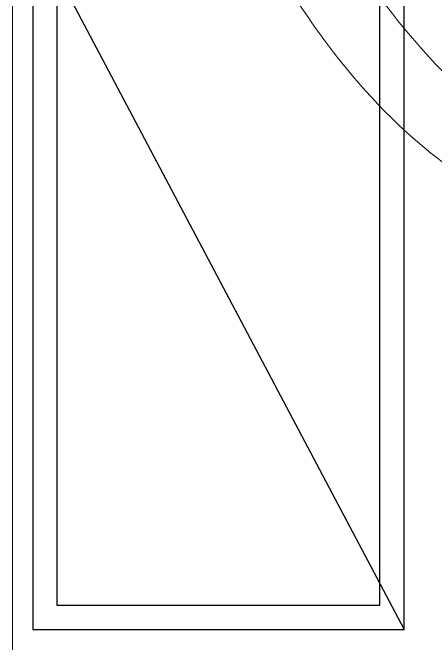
# Model space of a CAD drawing. Header units: millimetres. Extents: x -10942 to 92711, y -16583 to 30009.
# Drawn here: x 62346 to 62873, y 19444 to 20231 of the extents above; entities that cross this region are included whole.
import ezdxf
from ezdxf.lldxf.tags import DXFTag

# ---------------------------------------------------------------- set-up
doc = ezdxf.new("R2010")
doc.units = ezdxf.units.MM
doc.header["$LTSCALE"] = 1000
doc.header["$MEASUREMENT"] = 0
doc.linetypes.add('CENTERX2', pattern=[4, 2.5, -0.5, 0.5, -0.5])
doc.layers.add('8', color=8, linetype='Continuous')
doc.layers.add('Layer7', color=8, linetype='Continuous')
doc.layers.add('Fabric', color=253, linetype='Continuous', lineweight=0)
tags = doc.linetypes.add('DASHED2', pattern=[0.375, 0.25, -0.125]).pattern_tags.tags
tags[6:7] = [DXFTag(74, 4), DXFTag(75, 0), DXFTag(340, '0'), DXFTag(46, 1.0), DXFTag(50, 0.0), DXFTag(44, 0.0), DXFTag(45, 0.0)]
tags[4:5] = [DXFTag(74, 4), DXFTag(75, 0), DXFTag(340, '0'), DXFTag(46, 1.0), DXFTag(50, 0.0), DXFTag(44, 0.0), DXFTag(45, 0.0)]

# ---------------------------------------------------------------- blocks, each defined once
blk = doc.blocks.new('curtain elev1')
at = {"layer": 'Fabric', "lineweight": 0}
for points, knots in [([(323481.49, -7345.61, 0), (323413.86, -8268.12, 0), (323344.86, -8615.82, 0), (323084.81, -9075.52, 0), (322864.49, -9251.76, 0), (322695, -9247.72, 0), (322592.41, -9229.42, 0), (322465.28, -9156.06, 0)], [399.730755, 399.730755, 399.730755, 399.730755, 756.841523, 881.937441, 1071.680382, 1208.200709, 1265.355331, 1265.355331, 1265.355331, 1265.355331]), ([(323423.63, -7348.41, 0), (323353.46, -8154.77, 0), (323289.87, -8535.93, 0), (323012.81, -9025.72, 0), (322792.48, -9201.96, 0), (322622.81, -9197.92, 0), (322519.95, -9179.53, 0), (322465.28, -9156.06, 0), (322465.28, -9156.06, 0), (322465.28, -9156.06, 0), (322465.28, -9156.06, 0)], [355.76469, 355.76469, 355.76469, 355.76469, 756.841523, 881.937441, 1071.680382, 1208.200709, 1265.782785, 1265.782785, 1265.782785, 1265.786307, 1265.786307, 1265.786307, 1265.786307])]:
    blk.add_open_spline(points, degree=3, knots=knots, dxfattribs=at)

msp = doc.modelspace()

# ---------------------------------------------------------------- linework, layer by layer
at = {"layer": '8', "linetype": 'DASHED2', "ltscale": 200, "elevation": 0.01}
for points in [[(62834.05, 21212.05), (62371.55, 21212.05), (62371.55, 19461.55), (62834.05, 19461.55)], [(62804.05, 21182.05), (62401.55, 21182.05), (62401.55, 19491.55), (62804.05, 19491.55)]]:
    msp.add_lwpolyline(points, close=True, dxfattribs=at)
msp.add_lwpolyline([(62834.05, 21212.05), (62371.55, 20336.8), (62834.05, 19461.55)], dxfattribs=at)
at = {"layer": 'Layer7', "linetype": 'CENTERX2', "lineweight": 0, "ltscale": 150}
msp.add_line((62346.27, 23545.51, 0), (62346.27, 18330.92, 0), dxfattribs=at)

# ---------------------------------------------------------------- block references
at = {"xscale": -1}
msp.add_blockref('curtain elev1', (385843.93, 29207.28, 0), dxfattribs=at)

doc.saveas('drawing.dxf')
